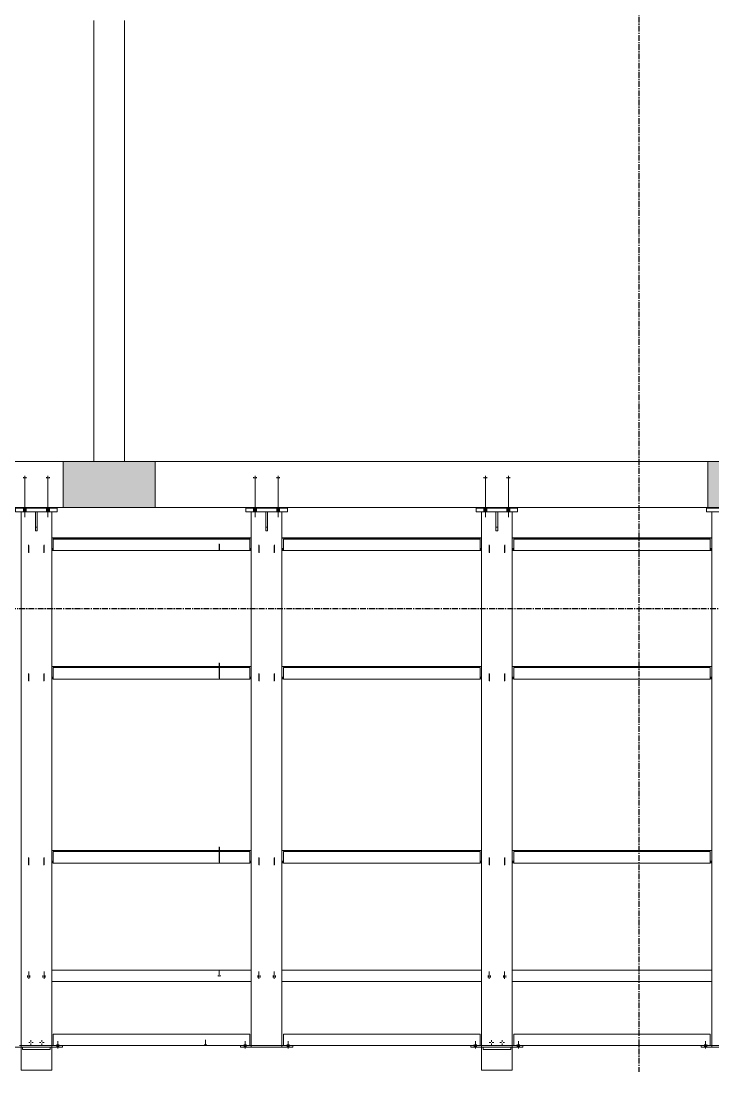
# Model space of a CAD drawing. Header units: millimetres. Extents: x -187664 to 435448, y -313239 to 299894.
# Drawn here: x 37940 to 42447, y -89020 to -82176 of the extents above; entities that cross this region are included whole.
import ezdxf

# ---------------------------------------------------------------- set-up
doc = ezdxf.new("R2010")
doc.units = ezdxf.units.MM
for name, pattern in [('CENTER', [2, 1.25, -0.25, 0.25, -0.25]), ('XKITLINE00', [0]), ('XKITLINE02', [4, 2, -2])]:
    doc.linetypes.add(name, pattern=pattern)
for name, color, linetype in [('000 - EXISTING_COLUMN_MAIN_COLOR_1', 7, 'Continuous'), ('000 - EXISTING_CONCRETE_MAIN_COLOR_1', 7, 'Continuous'), ('000 - EXISTING_STEEL-STRUCTURE_MAIN_COLOR_1', 7, 'Continuous'), ('000 - EXISTING_STEEL-STRUCTURE_MAIN_COLOR_251', 7, 'Continuous')]:
    doc.layers.add(name, color=color, linetype=linetype)
doc.layers.add('000 - EXISTING_STEEL-STRUCTURE_DEF_SUB', color=7, linetype='Continuous', plot=False)
doc.layers.add('Bolt', color=7, linetype='Continuous', lineweight=0)
doc.layers.add('Part', color=7, linetype='Continuous', lineweight=0)

# ---------------------------------------------------------------- blocks, each defined once
blk = doc.blocks.new('*A3535')
at = {"layer": 'Part'}
blk.add_hatch(color=7, dxfattribs=at).paths.add_polyline_path([(354.28, 137.384), (354.28, 139.784), (356.68, 139.784), (356.68, 137.384)], flags=17)
blk = doc.blocks.new('*A3636')
at = {"layer": 'Part'}
blk.add_hatch(color=7, dxfattribs=at).paths.add_polyline_path([(320.68, 137.384), (320.68, 139.784), (325.48, 139.784), (325.48, 137.384)], flags=17)
blk = doc.blocks.new('*A260257')
at = {"layer": '000 - EXISTING_CONCRETE_MAIN_COLOR_1', "color": 7, "linetype": 'XKITLINE00', "lineweight": 0}
for p, q in [((280.031981, 139.784021), (320.679981, 139.784021)), ((325.479981, 139.784021), (354.279981, 139.784021)), ((280.031981, 137.384021), (320.679981, 137.384021)), ((325.479981, 137.384021), (354.279981, 137.384021))]:
    blk.add_line(p, q, dxfattribs=at)
blk = doc.blocks.new('*A261258')
at = {"layer": '000 - EXISTING_STEEL-STRUCTURE_MAIN_COLOR_1', "color": 7, "linetype": 'XKITLINE00', "lineweight": 0}
for p, q in [((318.480005, 109.344), (318.480005, 137.151988)), ((320.080005, 109.344), (320.080005, 137.151988)), ((318.480005, 109.344), (320.080005, 109.344))]:
    blk.add_line(p, q, dxfattribs=at)
blk = doc.blocks.new('*A262259')
at = {"layer": '000 - EXISTING_STEEL-STRUCTURE_MAIN_COLOR_1', "color": 7, "linetype": 'XKITLINE00', "lineweight": 0}
for p, q in [((317.920005, 109.264), (317.920005, 109.344)), ((320.640005, 109.264), (317.920005, 109.264)), ((320.160005, 109.344), (318.400005, 109.344)), ((318.480005, 109.344), (318.480005, 109.264)), ((320.080005, 109.264), (320.080005, 109.344)), ((320.640005, 109.264), (320.640005, 109.344))]:
    blk.add_line(p, q, dxfattribs=at)
blk = doc.blocks.new('*A263260')
at = {"layer": '000 - EXISTING_COLUMN_MAIN_COLOR_1', "color": 7, "linetype": 'XKITLINE00', "lineweight": 0}
for p, q in [((318.480029, 108.064002), (318.480029, 109.264)), ((320.080029, 109.264), (320.080029, 108.064002)), ((320.080029, 108.064002), (318.480029, 108.064002))]:
    blk.add_line(p, q, dxfattribs=at)
blk = doc.blocks.new('*A265262')
at = {"layer": 'Part', "color": 7, "linetype": 'XKITLINE00', "lineweight": 0}
for p, q in [((318.199973, 137.151988), (318.199973, 137.351988)), ((318.199973, 137.351988), (320.359973, 137.351988)), ((318.199973, 137.151988), (320.359973, 137.151988)), ((320.359973, 137.151988), (320.359973, 137.351988))]:
    blk.add_line(p, q, dxfattribs=at)
blk = doc.blocks.new('*A845831')
at = {"layer": 'Part', "color": 7, "linetype": 'XKITLINE00', "lineweight": 0}
for p, q in [((354.279981, 139.784027), (356.679981, 139.784027)), ((354.279981, 137.384027), (354.279981, 139.784027)), ((356.679981, 139.784027), (356.679981, 137.384027)), ((356.679981, 137.384027), (354.279981, 137.384027))]:
    blk.add_line(p, q, dxfattribs=at)
blk = doc.blocks.new('*A846832')
at = {"layer": 'Part', "color": 7, "linetype": 'XKITLINE00', "lineweight": 0}
for p, q in [((320.679981, 139.784027), (325.479981, 139.784027)), ((320.679981, 137.384027), (320.679981, 139.784027)), ((325.479981, 139.784027), (325.479981, 137.384027)), ((325.479981, 137.384027), (320.679981, 137.384027))]:
    blk.add_line(p, q, dxfattribs=at)
blk = doc.blocks.new('*A850836')
at = {"layer": '000 - EXISTING_CONCRETE_MAIN_COLOR_1', "color": 7, "linetype": 'XKITLINE00', "lineweight": 0}
for p, q in [((322.279981, 139.784021), (322.279981, 162.744037)), ((323.879981, 139.784021), (323.879981, 162.744037))]:
    blk.add_line(p, q, dxfattribs=at)
blk = doc.blocks.new('*A851837')
at = {"layer": 'Part', "color": 7, "linetype": 'XKITLINE00', "lineweight": 0}
for p, q in [((319.232005, 136.171017), (319.232005, 137.151988)), ((319.328005, 137.151988), (319.328005, 136.171017)), ((319.232005, 136.351988), (319.328005, 136.351988)), ((319.328005, 136.171017), (319.232005, 136.171017))]:
    blk.add_line(p, q, dxfattribs=at)
blk = doc.blocks.new('*A852838')
at = {"layer": 'Part', "color": 7, "linetype": 'XKITLINE00', "lineweight": 0}
for p, q in [((343.232005, 136.171017), (343.232005, 137.151988)), ((343.328005, 137.151988), (343.328005, 136.171017)), ((343.232005, 136.351988), (343.328005, 136.351988)), ((343.328005, 136.171017), (343.232005, 136.171017))]:
    blk.add_line(p, q, dxfattribs=at)
blk = doc.blocks.new('*A853839')
at = {"layer": 'Part', "color": 7, "linetype": 'XKITLINE00', "lineweight": 0}
for p, q in [((330.199973, 137.151988), (330.199973, 137.351988)), ((330.199973, 137.351988), (332.359973, 137.351988)), ((330.199973, 137.151988), (332.359973, 137.151988)), ((332.359973, 137.151988), (332.359973, 137.351988))]:
    blk.add_line(p, q, dxfattribs=at)
blk = doc.blocks.new('*A854840')
at = {"layer": 'Part', "color": 7, "linetype": 'XKITLINE00', "lineweight": 0}
for p, q in [((331.232005, 136.171017), (331.232005, 137.151988)), ((331.328005, 137.151988), (331.328005, 136.171017)), ((331.232005, 136.351988), (331.328005, 136.351988)), ((331.328005, 136.171017), (331.232005, 136.171017))]:
    blk.add_line(p, q, dxfattribs=at)
blk = doc.blocks.new('*A855841')
at = {"layer": 'Part', "color": 7, "linetype": 'XKITLINE00', "lineweight": 0}
for p, q in [((342.199973, 137.151988), (342.199973, 137.351988)), ((342.199973, 137.351988), (344.359973, 137.351988)), ((342.199973, 137.151988), (344.359973, 137.151988)), ((344.359973, 137.151988), (344.359973, 137.351988))]:
    blk.add_line(p, q, dxfattribs=at)
blk = doc.blocks.new('*A857843')
at = {"layer": 'Part', "color": 7, "linetype": 'XKITLINE00', "lineweight": 0}
for p, q in [((354.199973, 137.151988), (354.199973, 137.351988)), ((354.199973, 137.351988), (356.359973, 137.351988)), ((354.199973, 137.151988), (356.359973, 137.151988)), ((356.359973, 137.151988), (356.359973, 137.351988))]:
    blk.add_line(p, q, dxfattribs=at)
blk = doc.blocks.new('*A875860')
at = {"layer": '000 - EXISTING_STEEL-STRUCTURE_MAIN_COLOR_251', "color": 7, "linetype": 'XKITLINE00', "lineweight": 0}
for p, q in [((320.160005, 109.944), (320.160005, 109.344)), ((320.160005, 109.944), (330.403045, 109.944)), ((330.403045, 109.944), (330.403045, 109.344)), ((320.160005, 109.344), (330.403045, 109.344))]:
    blk.add_line(p, q, dxfattribs=at)
blk = doc.blocks.new('*A876861')
at = {"layer": '000 - EXISTING_STEEL-STRUCTURE_MAIN_COLOR_251', "color": 7, "linetype": 'XKITLINE00', "lineweight": 0}
for p, q in [((332.080005, 113.28328), (342.480005, 113.28328)), ((332.080005, 112.68328), (342.480005, 112.68328))]:
    blk.add_line(p, q, dxfattribs=at)
blk = doc.blocks.new('*A877862')
at = {"layer": '000 - EXISTING_STEEL-STRUCTURE_MAIN_COLOR_251', "color": 7, "linetype": 'XKITLINE00', "lineweight": 0}
for p, q in [((332.160005, 109.944), (332.160005, 109.344)), ((332.160005, 109.944), (342.403045, 109.944)), ((342.403045, 109.944), (342.403045, 109.344)), ((332.160005, 109.344), (342.403045, 109.344))]:
    blk.add_line(p, q, dxfattribs=at)
blk = doc.blocks.new('*A878863')
at = {"layer": '000 - EXISTING_STEEL-STRUCTURE_MAIN_COLOR_251', "color": 7, "linetype": 'XKITLINE00', "lineweight": 0}
for p, q in [((344.080005, 113.28328), (354.480005, 113.28328)), ((344.080005, 112.68328), (354.480005, 112.68328))]:
    blk.add_line(p, q, dxfattribs=at)
blk = doc.blocks.new('*A879864')
at = {"layer": '000 - EXISTING_STEEL-STRUCTURE_MAIN_COLOR_251', "color": 7, "linetype": 'XKITLINE00', "lineweight": 0}
for p, q in [((344.160005, 109.944), (344.160005, 109.344)), ((344.160005, 109.944), (354.403045, 109.944)), ((354.403045, 109.944), (354.403045, 109.344)), ((344.160005, 109.344), (354.403045, 109.344))]:
    blk.add_line(p, q, dxfattribs=at)
blk = doc.blocks.new('*A884869')
at = {"layer": '000 - EXISTING_STEEL-STRUCTURE_MAIN_COLOR_251', "color": 7, "linetype": 'XKITLINE00', "lineweight": 0}
for p, q in [((320.080005, 135.794399), (330.480005, 135.794399)), ((320.080005, 135.790212), (330.480005, 135.790212)), ((320.080005, 135.242963), (320.160005, 135.242963)), ((330.400005, 135.735782), (320.160005, 135.735782)), ((320.160005, 135.735782), (320.160005, 135.731595)), ((320.160005, 135.731595), (330.400005, 135.731595)), ((320.160005, 135.731595), (320.160005, 135.132418)), ((330.400005, 135.731595), (330.400005, 135.735782)), ((330.400005, 135.132418), (330.400005, 135.731595)), ((330.400005, 135.242963), (330.480005, 135.242963)), ((320.080005, 135.194814), (320.160005, 135.194814)), ((320.080005, 135.142885), (320.160005, 135.142885)), ((320.160005, 135.132418), (330.400005, 135.132418)), ((330.400005, 135.194814), (330.480005, 135.194814)), ((330.400005, 135.142885), (330.480005, 135.142885))]:
    blk.add_line(p, q, dxfattribs=at)
blk = doc.blocks.new('*A885870')
at = {"layer": '000 - EXISTING_STEEL-STRUCTURE_MAIN_COLOR_251', "color": 7, "linetype": 'XKITLINE00', "lineweight": 0}
for p, q in [((332.080005, 135.794399), (342.480005, 135.794399)), ((332.080005, 135.790212), (342.480005, 135.790212)), ((332.080005, 135.242963), (332.160005, 135.242963)), ((342.400005, 135.735782), (332.160005, 135.735782)), ((332.160005, 135.735782), (332.160005, 135.731595)), ((332.160005, 135.731595), (342.400005, 135.731595)), ((332.160005, 135.731595), (332.160005, 135.132418)), ((342.400005, 135.731595), (342.400005, 135.735782)), ((342.400005, 135.132418), (342.400005, 135.731595)), ((342.400005, 135.242963), (342.480005, 135.242963)), ((332.080005, 135.194814), (332.160005, 135.194814)), ((332.080005, 135.142885), (332.160005, 135.142885)), ((332.160005, 135.132418), (342.400005, 135.132418)), ((342.400005, 135.194814), (342.480005, 135.194814)), ((342.400005, 135.142885), (342.480005, 135.142885))]:
    blk.add_line(p, q, dxfattribs=at)
blk = doc.blocks.new('*A886871')
at = {"layer": '000 - EXISTING_STEEL-STRUCTURE_MAIN_COLOR_251', "color": 7, "linetype": 'XKITLINE00', "lineweight": 0}
for p, q in [((344.080005, 135.794399), (354.480005, 135.794399)), ((344.080005, 135.790212), (354.480005, 135.790212)), ((344.080005, 135.242963), (344.160005, 135.242963)), ((354.400005, 135.735782), (344.160005, 135.735782)), ((344.160005, 135.735782), (344.160005, 135.731595)), ((344.160005, 135.731595), (354.400005, 135.731595)), ((344.160005, 135.731595), (344.160005, 135.132418)), ((354.400005, 135.731595), (354.400005, 135.735782)), ((354.400005, 135.132418), (354.400005, 135.731595)), ((354.400005, 135.242963), (354.480005, 135.242963)), ((344.080005, 135.194814), (344.160005, 135.194814)), ((344.080005, 135.142885), (344.160005, 135.142885)), ((344.160005, 135.132418), (354.400005, 135.132418)), ((354.400005, 135.194814), (354.480005, 135.194814)), ((354.400005, 135.142885), (354.480005, 135.142885))]:
    blk.add_line(p, q, dxfattribs=at)
blk = doc.blocks.new('*A891876')
at = {"layer": '000 - EXISTING_STEEL-STRUCTURE_MAIN_COLOR_1', "color": 7, "linetype": 'XKITLINE00', "lineweight": 0}
for p, q in [((330.480005, 109.344), (330.480005, 137.151988)), ((332.080005, 109.344), (332.080005, 137.151988)), ((330.480005, 109.344), (332.080005, 109.344))]:
    blk.add_line(p, q, dxfattribs=at)
blk = doc.blocks.new('*A892877')
at = {"layer": '000 - EXISTING_STEEL-STRUCTURE_MAIN_COLOR_1', "color": 7, "linetype": 'XKITLINE00', "lineweight": 0}
for p, q in [((342.480005, 109.344), (342.480005, 137.151988)), ((344.080005, 109.344), (344.080005, 137.151988)), ((342.480005, 109.344), (344.080005, 109.344))]:
    blk.add_line(p, q, dxfattribs=at)
blk = doc.blocks.new('*A893878')
at = {"layer": '000 - EXISTING_STEEL-STRUCTURE_MAIN_COLOR_1', "color": 7, "linetype": 'XKITLINE00', "lineweight": 0}
for p, q in [((329.920005, 109.264), (329.920005, 109.344)), ((332.640005, 109.264), (329.920005, 109.264)), ((332.160005, 109.344), (330.403045, 109.344)), ((330.480005, 109.344), (330.480005, 109.264)), ((332.080005, 109.264), (332.080005, 109.344)), ((332.640005, 109.264), (332.640005, 109.344))]:
    blk.add_line(p, q, dxfattribs=at)
blk = doc.blocks.new('*A894879')
at = {"layer": '000 - EXISTING_COLUMN_MAIN_COLOR_1', "color": 7, "linetype": 'XKITLINE00', "lineweight": 0}
for p, q in [((342.480029, 108.064002), (342.480029, 109.264)), ((344.080029, 109.264), (344.080029, 108.064002)), ((344.080029, 108.064002), (342.480029, 108.064002))]:
    blk.add_line(p, q, dxfattribs=at)
blk = doc.blocks.new('*A895880')
at = {"layer": '000 - EXISTING_STEEL-STRUCTURE_MAIN_COLOR_1', "color": 7, "linetype": 'XKITLINE00', "lineweight": 0}
for p, q in [((341.920005, 109.264), (341.920005, 109.344)), ((344.640005, 109.264), (341.920005, 109.264)), ((344.160005, 109.344), (342.403045, 109.344)), ((342.480005, 109.344), (342.480005, 109.264)), ((344.080005, 109.264), (344.080005, 109.344)), ((344.640005, 109.264), (344.640005, 109.344))]:
    blk.add_line(p, q, dxfattribs=at)
blk = doc.blocks.new('*A896881')
at = {"layer": '000 - EXISTING_STEEL-STRUCTURE_MAIN_COLOR_1', "color": 7, "linetype": 'XKITLINE00', "lineweight": 0}
for p, q in [((318.560005, 109.14398), (318.560005, 109.264)), ((318.560005, 109.14398), (320.000005, 109.143981)), ((320.000005, 109.143981), (320.000005, 109.264))]:
    blk.add_line(p, q, dxfattribs=at)
blk = doc.blocks.new('*A897882')
at = {"layer": '000 - EXISTING_STEEL-STRUCTURE_MAIN_COLOR_1', "color": 7, "linetype": 'XKITLINE00', "lineweight": 0}
for p, q in [((342.560005, 109.14398), (342.560005, 109.264)), ((342.560005, 109.14398), (344.000005, 109.143981)), ((344.000005, 109.143981), (344.000005, 109.264))]:
    blk.add_line(p, q, dxfattribs=at)
blk = doc.blocks.new('*A898883')
at = {"layer": '000 - EXISTING_STEEL-STRUCTURE_MAIN_COLOR_1', "color": 7, "linetype": 'XKITLINE00', "lineweight": 0}
for p, q in [((354.480005, 109.344), (354.480005, 137.151988)), ((356.080005, 109.344), (356.080005, 137.151988)), ((354.480005, 109.344), (356.080005, 109.344))]:
    blk.add_line(p, q, dxfattribs=at)
blk = doc.blocks.new('*A900885')
at = {"layer": '000 - EXISTING_STEEL-STRUCTURE_MAIN_COLOR_1', "color": 7, "linetype": 'XKITLINE00', "lineweight": 0}
for p, q in [((353.920005, 109.264), (353.920005, 109.344)), ((356.640005, 109.264), (353.920005, 109.264)), ((356.160005, 109.344), (354.403045, 109.344)), ((354.480005, 109.344), (354.480005, 109.264)), ((356.080005, 109.264), (356.080005, 109.344)), ((356.640005, 109.264), (356.640005, 109.344))]:
    blk.add_line(p, q, dxfattribs=at)
blk = doc.blocks.new('*A906891')
at = {"layer": 'Bolt'}
for points in [[(318.756, 138.952), (318.756, 138.904), (318.604, 138.904), (318.604, 138.952)], [(318.756, 138.952), (318.756, 138.904), (318.604, 138.904), (318.604, 138.952)], [(318.756, 138.952), (318.756, 138.904), (318.604, 138.904), (318.604, 138.952)], [(319.956, 138.952), (319.956, 138.904), (319.804, 138.904), (319.804, 138.952)], [(319.956, 138.952), (319.956, 138.904), (319.804, 138.904), (319.804, 138.952)], [(319.956, 138.952), (319.956, 138.904), (319.804, 138.904), (319.804, 138.952)], [(318.756, 137.352), (318.756, 137.152), (318.604, 137.152), (318.604, 137.352)], [(318.756, 137.352), (318.756, 137.152), (318.604, 137.152), (318.604, 137.352)], [(318.756, 137.352), (318.756, 137.152), (318.604, 137.152), (318.604, 137.352)], [(319.956, 137.352), (319.956, 137.152), (319.804, 137.152), (319.804, 137.352)], [(319.956, 137.352), (319.956, 137.152), (319.804, 137.152), (319.804, 137.352)], [(319.956, 137.352), (319.956, 137.152), (319.804, 137.152), (319.804, 137.352)]]:
    blk.add_hatch(color=7, dxfattribs=at).paths.add_polyline_path(points, flags=17)
at = {"layer": 'Bolt', "color": 7, "linetype": 'XKITLINE00', "lineweight": 0}
for p, q in [((318.604, 138.952), (318.604, 138.904)), ((318.604, 138.952), (318.604, 138.904)), ((318.604, 138.952), (318.604, 138.904)), ((318.68, 139.036), (318.68, 136.872)), ((318.68, 139.036), (318.68, 136.872)), ((318.68, 139.036), (318.68, 136.872)), ((318.756, 138.952), (318.756, 138.904)), ((318.756, 138.952), (318.756, 138.904)), ((318.756, 138.952), (318.756, 138.904)), ((319.804, 138.952), (319.804, 138.904)), ((319.804, 138.952), (319.804, 138.904)), ((319.804, 138.952), (319.804, 138.904)), ((319.88, 139.036), (319.88, 136.872)), ((319.88, 139.036), (319.88, 136.872)), ((319.88, 139.036), (319.88, 136.872)), ((319.956, 138.952), (319.956, 138.904)), ((319.956, 138.952), (319.956, 138.904)), ((319.956, 138.952), (319.956, 138.904)), ((318.604, 137.352), (318.604, 137.152)), ((318.604, 137.352), (318.604, 137.152)), ((318.604, 137.352), (318.604, 137.152)), ((318.756, 137.352), (318.756, 137.152)), ((318.756, 137.352), (318.756, 137.152)), ((318.756, 137.352), (318.756, 137.152)), ((319.804, 137.352), (319.804, 137.152)), ((319.804, 137.352), (319.804, 137.152)), ((319.804, 137.352), (319.804, 137.152)), ((319.956, 137.352), (319.956, 137.152)), ((319.956, 137.352), (319.956, 137.152)), ((319.956, 137.352), (319.956, 137.152))]:
    blk.add_line(p, q, dxfattribs=at)
blk = doc.blocks.new('*A907892')
at = {"layer": '000 - EXISTING_STEEL-STRUCTURE_DEF_SUB', "color": 7, "linetype": 'XKITLINE02', "lineweight": 0}
for p, q in [((319.671929, 135.022904), (319.671929, 135.405747)), ((319.688493, 135.04366), (319.688493, 135.426503))]:
    blk.add_line(p, q, dxfattribs=at)
blk = doc.blocks.new('*A908893')
at = {"layer": '000 - EXISTING_STEEL-STRUCTURE_DEF_SUB', "color": 7, "linetype": 'XKITLINE02', "lineweight": 0}
for p, q in [((318.871507, 135.04366), (318.871507, 135.426503)), ((318.888071, 135.022904), (318.888071, 135.405747))]:
    blk.add_line(p, q, dxfattribs=at)
blk = doc.blocks.new('*A909894')
at = {"layer": '000 - EXISTING_STEEL-STRUCTURE_DEF_SUB', "color": 7, "linetype": 'XKITLINE02', "lineweight": 0}
for p, q in [((330.871507, 135.04366), (330.871507, 135.426503)), ((330.888071, 135.022904), (330.888071, 135.405747))]:
    blk.add_line(p, q, dxfattribs=at)
blk = doc.blocks.new('*A910895')
at = {"layer": 'Bolt'}
for points in [[(330.756, 138.952), (330.756, 138.904), (330.604, 138.904), (330.604, 138.952)], [(330.756, 138.952), (330.756, 138.904), (330.604, 138.904), (330.604, 138.952)], [(330.756, 138.952), (330.756, 138.904), (330.604, 138.904), (330.604, 138.952)], [(331.956, 138.952), (331.956, 138.904), (331.804, 138.904), (331.804, 138.952)], [(331.956, 138.952), (331.956, 138.904), (331.804, 138.904), (331.804, 138.952)], [(331.956, 138.952), (331.956, 138.904), (331.804, 138.904), (331.804, 138.952)], [(330.756, 137.352), (330.756, 137.152), (330.604, 137.152), (330.604, 137.352)], [(330.756, 137.352), (330.756, 137.152), (330.604, 137.152), (330.604, 137.352)], [(330.756, 137.352), (330.756, 137.152), (330.604, 137.152), (330.604, 137.352)], [(331.956, 137.352), (331.956, 137.152), (331.804, 137.152), (331.804, 137.352)], [(331.956, 137.352), (331.956, 137.152), (331.804, 137.152), (331.804, 137.352)], [(331.956, 137.352), (331.956, 137.152), (331.804, 137.152), (331.804, 137.352)]]:
    blk.add_hatch(color=7, dxfattribs=at).paths.add_polyline_path(points, flags=17)
at = {"layer": 'Bolt', "color": 7, "linetype": 'XKITLINE00', "lineweight": 0}
for p, q in [((330.604, 138.952), (330.604, 138.904)), ((330.604, 138.952), (330.604, 138.904)), ((330.604, 138.952), (330.604, 138.904)), ((330.68, 139.036), (330.68, 136.872)), ((330.68, 139.036), (330.68, 136.872)), ((330.68, 139.036), (330.68, 136.872)), ((330.756, 138.952), (330.756, 138.904)), ((330.756, 138.952), (330.756, 138.904)), ((330.756, 138.952), (330.756, 138.904)), ((331.804, 138.952), (331.804, 138.904)), ((331.804, 138.952), (331.804, 138.904)), ((331.804, 138.952), (331.804, 138.904)), ((331.88, 139.036), (331.88, 136.872)), ((331.88, 139.036), (331.88, 136.872)), ((331.88, 139.036), (331.88, 136.872)), ((331.956, 138.952), (331.956, 138.904)), ((331.956, 138.952), (331.956, 138.904)), ((331.956, 138.952), (331.956, 138.904)), ((330.604, 137.352), (330.604, 137.152)), ((330.604, 137.352), (330.604, 137.152)), ((330.604, 137.352), (330.604, 137.152)), ((330.756, 137.352), (330.756, 137.152)), ((330.756, 137.352), (330.756, 137.152)), ((330.756, 137.352), (330.756, 137.152)), ((331.804, 137.352), (331.804, 137.152)), ((331.804, 137.352), (331.804, 137.152)), ((331.804, 137.352), (331.804, 137.152)), ((331.956, 137.352), (331.956, 137.152)), ((331.956, 137.352), (331.956, 137.152)), ((331.956, 137.352), (331.956, 137.152))]:
    blk.add_line(p, q, dxfattribs=at)
blk = doc.blocks.new('*A911896')
at = {"layer": '000 - EXISTING_STEEL-STRUCTURE_DEF_SUB', "color": 7, "linetype": 'XKITLINE02', "lineweight": 0}
for p, q in [((331.671929, 135.022904), (331.671929, 135.405747)), ((331.688493, 135.04366), (331.688493, 135.426503))]:
    blk.add_line(p, q, dxfattribs=at)
blk = doc.blocks.new('*A912897')
at = {"layer": '000 - EXISTING_STEEL-STRUCTURE_DEF_SUB', "color": 7, "linetype": 'XKITLINE00', "lineweight": 0}
for p, q in [((328.799507, 135.168847), (328.799507, 135.488415)), ((328.816071, 135.148091), (328.816071, 135.467659))]:
    blk.add_line(p, q, dxfattribs=at)
blk = doc.blocks.new('*A913898')
at = {"layer": '000 - EXISTING_STEEL-STRUCTURE_DEF_SUB', "color": 7, "linetype": 'XKITLINE02', "lineweight": 0}
for p, q in [((343.671929, 135.022904), (343.671929, 135.405747)), ((343.688493, 135.04366), (343.688493, 135.426503))]:
    blk.add_line(p, q, dxfattribs=at)
blk = doc.blocks.new('*A914899')
at = {"layer": 'Bolt'}
for points in [[(342.756, 138.952), (342.756, 138.904), (342.604, 138.904), (342.604, 138.952)], [(342.756, 138.952), (342.756, 138.904), (342.604, 138.904), (342.604, 138.952)], [(342.756, 138.952), (342.756, 138.904), (342.604, 138.904), (342.604, 138.952)], [(343.956, 138.952), (343.956, 138.904), (343.804, 138.904), (343.804, 138.952)], [(343.956, 138.952), (343.956, 138.904), (343.804, 138.904), (343.804, 138.952)], [(343.956, 138.952), (343.956, 138.904), (343.804, 138.904), (343.804, 138.952)], [(342.756, 137.352), (342.756, 137.152), (342.604, 137.152), (342.604, 137.352)], [(342.756, 137.352), (342.756, 137.152), (342.604, 137.152), (342.604, 137.352)], [(342.756, 137.352), (342.756, 137.152), (342.604, 137.152), (342.604, 137.352)], [(343.956, 137.352), (343.956, 137.152), (343.804, 137.152), (343.804, 137.352)], [(343.956, 137.352), (343.956, 137.152), (343.804, 137.152), (343.804, 137.352)], [(343.956, 137.352), (343.956, 137.152), (343.804, 137.152), (343.804, 137.352)]]:
    blk.add_hatch(color=7, dxfattribs=at).paths.add_polyline_path(points, flags=17)
at = {"layer": 'Bolt', "color": 7, "linetype": 'XKITLINE00', "lineweight": 0}
for p, q in [((342.604, 138.952), (342.604, 138.904)), ((342.604, 138.952), (342.604, 138.904)), ((342.604, 138.952), (342.604, 138.904)), ((342.68, 139.036), (342.68, 136.872)), ((342.68, 139.036), (342.68, 136.872)), ((342.68, 139.036), (342.68, 136.872)), ((342.756, 138.952), (342.756, 138.904)), ((342.756, 138.952), (342.756, 138.904)), ((342.756, 138.952), (342.756, 138.904)), ((343.804, 138.952), (343.804, 138.904)), ((343.804, 138.952), (343.804, 138.904)), ((343.804, 138.952), (343.804, 138.904)), ((343.88, 139.036), (343.88, 136.872)), ((343.88, 139.036), (343.88, 136.872)), ((343.88, 139.036), (343.88, 136.872)), ((343.956, 138.952), (343.956, 138.904)), ((343.956, 138.952), (343.956, 138.904)), ((343.956, 138.952), (343.956, 138.904)), ((342.604, 137.352), (342.604, 137.152)), ((342.604, 137.352), (342.604, 137.152)), ((342.604, 137.352), (342.604, 137.152)), ((342.756, 137.352), (342.756, 137.152)), ((342.756, 137.352), (342.756, 137.152)), ((342.756, 137.352), (342.756, 137.152)), ((343.804, 137.352), (343.804, 137.152)), ((343.804, 137.352), (343.804, 137.152)), ((343.804, 137.352), (343.804, 137.152)), ((343.956, 137.352), (343.956, 137.152)), ((343.956, 137.352), (343.956, 137.152)), ((343.956, 137.352), (343.956, 137.152))]:
    blk.add_line(p, q, dxfattribs=at)
blk = doc.blocks.new('*A915900')
at = {"layer": '000 - EXISTING_STEEL-STRUCTURE_DEF_SUB', "color": 7, "linetype": 'XKITLINE02', "lineweight": 0}
for p, q in [((342.871507, 135.04366), (342.871507, 135.426503)), ((342.888071, 135.022904), (342.888071, 135.405747))]:
    blk.add_line(p, q, dxfattribs=at)
blk = doc.blocks.new('*A923908')
at = {"layer": '000 - EXISTING_STEEL-STRUCTURE_MAIN_COLOR_251', "color": 7, "linetype": 'XKITLINE00', "lineweight": 0}
for p, q in [((320.080005, 119.512941), (330.480005, 119.512941)), ((320.080005, 119.508754), (330.480005, 119.508754)), ((330.400005, 119.454324), (320.160005, 119.454324)), ((320.160005, 119.454324), (320.160005, 119.450138)), ((320.160005, 119.450138), (330.400005, 119.450138)), ((320.160005, 119.450138), (320.160005, 118.85096)), ((330.400005, 119.450138), (330.400005, 119.454324)), ((330.400005, 118.85096), (330.400005, 119.450138)), ((320.080005, 118.961505), (320.160005, 118.961505)), ((320.080005, 118.913356), (320.160005, 118.913356)), ((320.080005, 118.861427), (320.160005, 118.861427)), ((320.160005, 118.85096), (330.400005, 118.85096)), ((330.400005, 118.961505), (330.480005, 118.961505)), ((330.400005, 118.913356), (330.480005, 118.913356)), ((330.400005, 118.861427), (330.480005, 118.861427))]:
    blk.add_line(p, q, dxfattribs=at)
blk = doc.blocks.new('*A924909')
at = {"layer": '000 - EXISTING_STEEL-STRUCTURE_MAIN_COLOR_251', "color": 7, "linetype": 'XKITLINE00', "lineweight": 0}
for p, q in [((332.080005, 119.512941), (342.480005, 119.512941)), ((332.080005, 119.508754), (342.480005, 119.508754)), ((342.400005, 119.454324), (332.160005, 119.454324)), ((332.160005, 119.454324), (332.160005, 119.450138)), ((332.160005, 119.450138), (342.400005, 119.450138)), ((332.160005, 119.450138), (332.160005, 118.85096)), ((342.400005, 119.450138), (342.400005, 119.454324)), ((342.400005, 118.85096), (342.400005, 119.450138)), ((332.080005, 118.961505), (332.160005, 118.961505)), ((332.080005, 118.913356), (332.160005, 118.913356)), ((332.080005, 118.861427), (332.160005, 118.861427)), ((332.160005, 118.85096), (342.400005, 118.85096)), ((342.400005, 118.961505), (342.480005, 118.961505)), ((342.400005, 118.913356), (342.480005, 118.913356)), ((342.400005, 118.861427), (342.480005, 118.861427))]:
    blk.add_line(p, q, dxfattribs=at)
blk = doc.blocks.new('*A925910')
at = {"layer": '000 - EXISTING_STEEL-STRUCTURE_MAIN_COLOR_251', "color": 7, "linetype": 'XKITLINE00', "lineweight": 0}
for p, q in [((344.080005, 119.512941), (354.480005, 119.512941)), ((344.080005, 119.508754), (354.480005, 119.508754)), ((354.400005, 119.454324), (344.160005, 119.454324)), ((344.160005, 119.454324), (344.160005, 119.450138)), ((344.160005, 119.450138), (354.400005, 119.450138)), ((344.160005, 119.450138), (344.160005, 118.85096)), ((354.400005, 119.450138), (354.400005, 119.454324)), ((354.400005, 118.85096), (354.400005, 119.450138)), ((344.080005, 118.961505), (344.160005, 118.961505)), ((344.080005, 118.913356), (344.160005, 118.913356)), ((344.080005, 118.861427), (344.160005, 118.861427)), ((344.160005, 118.85096), (354.400005, 118.85096)), ((354.400005, 118.961505), (354.480005, 118.961505)), ((354.400005, 118.913356), (354.480005, 118.913356)), ((354.400005, 118.861427), (354.480005, 118.861427))]:
    blk.add_line(p, q, dxfattribs=at)
blk = doc.blocks.new('*A928913')
at = {"layer": '000 - EXISTING_STEEL-STRUCTURE_MAIN_COLOR_251', "color": 7, "linetype": 'XKITLINE00', "lineweight": 0}
for p, q in [((320.080005, 129.099784), (330.480005, 129.099784)), ((320.080005, 129.095597), (330.480005, 129.095597)), ((330.400005, 129.041168), (320.160005, 129.041168)), ((320.160005, 129.041168), (320.160005, 129.036981)), ((320.160005, 129.036981), (330.400005, 129.036981)), ((320.160005, 129.036981), (320.160005, 128.437803)), ((330.400005, 129.036981), (330.400005, 129.041168)), ((330.400005, 128.437803), (330.400005, 129.036981)), ((320.080005, 128.548348), (320.160005, 128.548348)), ((320.080005, 128.500199), (320.160005, 128.500199)), ((320.080005, 128.448271), (320.160005, 128.448271)), ((320.160005, 128.437803), (330.400005, 128.437803)), ((330.400005, 128.548348), (330.480005, 128.548348)), ((330.400005, 128.500199), (330.480005, 128.500199)), ((330.400005, 128.448271), (330.480005, 128.448271))]:
    blk.add_line(p, q, dxfattribs=at)
blk = doc.blocks.new('*A929914')
at = {"layer": '000 - EXISTING_STEEL-STRUCTURE_MAIN_COLOR_251', "color": 7, "linetype": 'XKITLINE00', "lineweight": 0}
for p, q in [((332.080005, 129.099784), (342.480005, 129.099784)), ((332.080005, 129.095597), (342.480005, 129.095597)), ((342.400005, 129.041168), (332.160005, 129.041168)), ((332.160005, 129.041168), (332.160005, 129.036981)), ((332.160005, 129.036981), (342.400005, 129.036981)), ((332.160005, 129.036981), (332.160005, 128.437803)), ((342.400005, 129.036981), (342.400005, 129.041168)), ((342.400005, 128.437803), (342.400005, 129.036981)), ((332.080005, 128.548348), (332.160005, 128.548348)), ((332.080005, 128.500199), (332.160005, 128.500199)), ((332.080005, 128.448271), (332.160005, 128.448271)), ((332.160005, 128.437803), (342.400005, 128.437803)), ((342.400005, 128.548348), (342.480005, 128.548348)), ((342.400005, 128.500199), (342.480005, 128.500199)), ((342.400005, 128.448271), (342.480005, 128.448271))]:
    blk.add_line(p, q, dxfattribs=at)
blk = doc.blocks.new('*A930915')
at = {"layer": '000 - EXISTING_STEEL-STRUCTURE_MAIN_COLOR_251', "color": 7, "linetype": 'XKITLINE00', "lineweight": 0}
for p, q in [((344.080005, 129.099784), (354.480005, 129.099784)), ((344.080005, 129.095597), (354.480005, 129.095597)), ((354.400005, 129.041168), (344.160005, 129.041168)), ((344.160005, 129.041168), (344.160005, 129.036981)), ((344.160005, 129.036981), (354.400005, 129.036981)), ((344.160005, 129.036981), (344.160005, 128.437803)), ((354.400005, 129.036981), (354.400005, 129.041168)), ((354.400005, 128.437803), (354.400005, 129.036981)), ((344.080005, 128.548348), (344.160005, 128.548348)), ((344.080005, 128.500199), (344.160005, 128.500199)), ((344.080005, 128.448271), (344.160005, 128.448271)), ((344.160005, 128.437803), (354.400005, 128.437803)), ((354.400005, 128.548348), (354.480005, 128.548348)), ((354.400005, 128.500199), (354.480005, 128.500199)), ((354.400005, 128.448271), (354.480005, 128.448271))]:
    blk.add_line(p, q, dxfattribs=at)
blk = doc.blocks.new('*A933918')
at = {"layer": '000 - EXISTING_STEEL-STRUCTURE_MAIN_COLOR_251', "color": 7, "linetype": 'XKITLINE00', "lineweight": 0}
for p, q in [((320.080005, 113.28328), (330.480005, 113.28328)), ((320.080005, 112.68328), (330.480005, 112.68328))]:
    blk.add_line(p, q, dxfattribs=at)
blk = doc.blocks.new('*A934919')
at = {"layer": '000 - EXISTING_STEEL-STRUCTURE_DEF_SUB', "color": 7, "linetype": 'XKITLINE00', "lineweight": 0}
for p, q in [((328.799507, 118.897456), (328.799507, 119.696376)), ((328.816071, 118.8767), (328.816071, 119.67562))]:
    blk.add_line(p, q, dxfattribs=at)
blk = doc.blocks.new('*A936921')
at = {"layer": '000 - EXISTING_STEEL-STRUCTURE_DEF_SUB'}
for points in [[(354.216, 109.396), (354.216, 109.344), (354.104, 109.344), (354.104, 109.396)], [(354.216, 109.396), (354.216, 109.344), (354.104, 109.344), (354.104, 109.396)], [(354.216, 109.344), (354.216, 109.264), (354.104, 109.264), (354.104, 109.344)], [(354.216, 109.344), (354.216, 109.264), (354.104, 109.264), (354.104, 109.344)]]:
    blk.add_hatch(color=7, dxfattribs=at).paths.add_polyline_path(points, flags=17)
at = {"layer": '000 - EXISTING_STEEL-STRUCTURE_DEF_SUB', "color": 7, "linetype": 'XKITLINE00', "lineweight": 0}
for p, q in [((354.16, 109.201), (354.16, 109.584)), ((354.16, 109.201), (354.16, 109.584)), ((354.104, 109.344), (354.104, 109.396)), ((354.104, 109.344), (354.104, 109.396)), ((354.104, 109.264), (354.104, 109.344)), ((354.104, 109.264), (354.104, 109.344)), ((354.216, 109.344), (354.216, 109.396)), ((354.216, 109.344), (354.216, 109.396)), ((354.216, 109.264), (354.216, 109.344)), ((354.216, 109.264), (354.216, 109.344))]:
    blk.add_line(p, q, dxfattribs=at)
blk = doc.blocks.new('*A939924')
at = {"layer": '000 - EXISTING_STEEL-STRUCTURE_DEF_SUB'}
for points in [[(344.344, 109.344), (344.344, 109.396), (344.456, 109.396), (344.456, 109.344)], [(344.344, 109.344), (344.344, 109.396), (344.456, 109.396), (344.456, 109.344)], [(344.344, 109.264), (344.344, 109.344), (344.456, 109.344), (344.456, 109.264)], [(344.344, 109.264), (344.344, 109.344), (344.456, 109.344), (344.456, 109.264)]]:
    blk.add_hatch(color=7, dxfattribs=at).paths.add_polyline_path(points, flags=17)
at = {"layer": '000 - EXISTING_STEEL-STRUCTURE_DEF_SUB', "color": 7, "linetype": 'XKITLINE00', "lineweight": 0}
for p, q in [((344.4, 109.201), (344.4, 109.584)), ((344.4, 109.201), (344.4, 109.584)), ((344.344, 109.344), (344.344, 109.396)), ((344.344, 109.344), (344.344, 109.396)), ((344.344, 109.264), (344.344, 109.344)), ((344.344, 109.264), (344.344, 109.344)), ((344.456, 109.344), (344.456, 109.396)), ((344.456, 109.344), (344.456, 109.396)), ((344.456, 109.264), (344.456, 109.344)), ((344.456, 109.264), (344.456, 109.344))]:
    blk.add_line(p, q, dxfattribs=at)
blk = doc.blocks.new('*A947932')
at = {"layer": '000 - EXISTING_STEEL-STRUCTURE_DEF_SUB', "color": 7, "linetype": 'XKITLINE02', "lineweight": 0}
for p, q in [((318.871507, 118.762202), (318.871507, 119.145045)), ((318.888071, 118.741446), (318.888071, 119.124289))]:
    blk.add_line(p, q, dxfattribs=at)
blk = doc.blocks.new('*A948933')
at = {"layer": '000 - EXISTING_STEEL-STRUCTURE_DEF_SUB', "color": 7, "linetype": 'XKITLINE02', "lineweight": 0}
for p, q in [((319.671929, 118.741446), (319.671929, 119.124289)), ((319.688493, 118.762202), (319.688493, 119.145045))]:
    blk.add_line(p, q, dxfattribs=at)
blk = doc.blocks.new('*A949934')
at = {"layer": '000 - EXISTING_STEEL-STRUCTURE_DEF_SUB', "color": 7, "linetype": 'XKITLINE02', "lineweight": 0}
for p, q in [((330.871507, 118.762202), (330.871507, 119.145045)), ((330.888071, 118.741446), (330.888071, 119.124289))]:
    blk.add_line(p, q, dxfattribs=at)
blk = doc.blocks.new('*A950935')
at = {"layer": '000 - EXISTING_STEEL-STRUCTURE_DEF_SUB', "color": 7, "linetype": 'XKITLINE02', "lineweight": 0}
for p, q in [((331.671929, 118.741446), (331.671929, 119.124289)), ((331.688493, 118.762202), (331.688493, 119.145045))]:
    blk.add_line(p, q, dxfattribs=at)
blk = doc.blocks.new('*A951936')
at = {"layer": '000 - EXISTING_STEEL-STRUCTURE_DEF_SUB', "color": 7, "linetype": 'XKITLINE02', "lineweight": 0}
for p, q in [((342.871507, 118.762202), (342.871507, 119.145045)), ((342.888071, 118.741446), (342.888071, 119.124289))]:
    blk.add_line(p, q, dxfattribs=at)
blk = doc.blocks.new('*A952937')
at = {"layer": '000 - EXISTING_STEEL-STRUCTURE_DEF_SUB', "color": 7, "linetype": 'XKITLINE02', "lineweight": 0}
for p, q in [((343.671929, 118.741446), (343.671929, 119.124289)), ((343.688493, 118.762202), (343.688493, 119.145045))]:
    blk.add_line(p, q, dxfattribs=at)
blk = doc.blocks.new('*A955940')
at = {"layer": '000 - EXISTING_STEEL-STRUCTURE_DEF_SUB'}
for points in [[(320.344, 109.344), (320.344, 109.396), (320.456, 109.396), (320.456, 109.344)], [(320.344, 109.344), (320.344, 109.396), (320.456, 109.396), (320.456, 109.344)], [(320.344, 109.264), (320.344, 109.344), (320.456, 109.344), (320.456, 109.264)], [(320.344, 109.264), (320.344, 109.344), (320.456, 109.344), (320.456, 109.264)]]:
    blk.add_hatch(color=7, dxfattribs=at).paths.add_polyline_path(points, flags=17)
at = {"layer": '000 - EXISTING_STEEL-STRUCTURE_DEF_SUB', "color": 7, "linetype": 'XKITLINE00', "lineweight": 0}
for p, q in [((320.4, 109.201), (320.4, 109.584)), ((320.4, 109.201), (320.4, 109.584)), ((320.344, 109.344), (320.344, 109.396)), ((320.344, 109.344), (320.344, 109.396)), ((320.344, 109.264), (320.344, 109.344)), ((320.344, 109.264), (320.344, 109.344)), ((320.456, 109.344), (320.456, 109.396)), ((320.456, 109.344), (320.456, 109.396)), ((320.456, 109.264), (320.456, 109.344)), ((320.456, 109.264), (320.456, 109.344))]:
    blk.add_line(p, q, dxfattribs=at)
blk = doc.blocks.new('*A956941')
at = {"layer": '000 - EXISTING_STEEL-STRUCTURE_DEF_SUB'}
blk.add_hatch(color=7, dxfattribs=at).paths.add_polyline_path([(328.147, 109.396), (328.147, 109.344), (328.035, 109.344), (328.035, 109.396)], flags=17)
blk.add_hatch(color=7, dxfattribs=at).paths.add_polyline_path([(328.147, 109.396), (328.147, 109.344), (328.035, 109.344), (328.035, 109.396)], flags=17)
at = {"layer": '000 - EXISTING_STEEL-STRUCTURE_DEF_SUB', "color": 7, "linetype": 'XKITLINE00', "lineweight": 0}
for p, q in [((328.091, 109.33), (328.091, 109.65)), ((328.091, 109.33), (328.091, 109.65)), ((328.035, 109.344), (328.035, 109.396)), ((328.035, 109.344), (328.035, 109.396)), ((328.147, 109.344), (328.147, 109.396)), ((328.147, 109.344), (328.147, 109.396))]:
    blk.add_line(p, q, dxfattribs=at)
blk = doc.blocks.new('*A957942')
at = {"layer": '000 - EXISTING_STEEL-STRUCTURE_DEF_SUB', "color": 7, "linetype": 'XKITLINE02', "lineweight": 0}
for p, q in [((318.819995, 112.96328), (318.819995, 113.00328)), ((318.819995, 112.96328), (318.819995, 113.00328)), ((318.819995, 112.89128), (318.819995, 112.96328)), ((318.819995, 112.89128), (318.819995, 112.96328)), ((318.879995, 112.82792), (318.879995, 113.21128)), ((318.879995, 112.82792), (318.879995, 113.21128)), ((318.939995, 112.96328), (318.939995, 113.00328)), ((318.939995, 112.96328), (318.939995, 113.00328)), ((318.939995, 112.89128), (318.939995, 112.96328)), ((318.939995, 112.89128), (318.939995, 112.96328))]:
    blk.add_line(p, q, dxfattribs=at)
blk = doc.blocks.new('*A958943')
at = {"layer": '000 - EXISTING_STEEL-STRUCTURE_DEF_SUB', "color": 7, "linetype": 'XKITLINE02', "lineweight": 0}
for p, q in [((319.620005, 112.96328), (319.620005, 113.00328)), ((319.620005, 112.96328), (319.620005, 113.00328)), ((319.620005, 112.89128), (319.620005, 112.96328)), ((319.620005, 112.89128), (319.620005, 112.96328)), ((319.680005, 112.82792), (319.680005, 113.21128)), ((319.680005, 112.82792), (319.680005, 113.21128)), ((319.740005, 112.96328), (319.740005, 113.00328)), ((319.740005, 112.96328), (319.740005, 113.00328)), ((319.740005, 112.89128), (319.740005, 112.96328)), ((319.740005, 112.89128), (319.740005, 112.96328))]:
    blk.add_line(p, q, dxfattribs=at)
blk = doc.blocks.new('*A959944')
at = {"layer": '000 - EXISTING_STEEL-STRUCTURE_DEF_SUB', "color": 7, "linetype": 'XKITLINE00', "lineweight": 0}
for p, q in [((319.000005, 109.62398), (319.000005, 109.54406)), ((319.560005, 109.62398), (319.560005, 109.54406)), ((318.880005, 109.50398), (318.959925, 109.50398)), ((319.000005, 109.38398), (319.000005, 109.4639)), ((319.120005, 109.50398), (319.040085, 109.50398)), ((319.440005, 109.50398), (319.519925, 109.50398)), ((319.560005, 109.38398), (319.560005, 109.4639)), ((319.680005, 109.50398), (319.600085, 109.50398))]:
    blk.add_line(p, q, dxfattribs=at)
blk = doc.blocks.new('*A960945')
at = {"layer": '000 - EXISTING_STEEL-STRUCTURE_DEF_SUB', "color": 7, "linetype": 'XKITLINE02', "lineweight": 0}
for p, q in [((331.620005, 112.96328), (331.620005, 113.00328)), ((331.620005, 112.96328), (331.620005, 113.00328)), ((331.620005, 112.89128), (331.620005, 112.96328)), ((331.620005, 112.89128), (331.620005, 112.96328)), ((331.680005, 112.82792), (331.680005, 113.21128)), ((331.680005, 112.82792), (331.680005, 113.21128)), ((331.740005, 112.96328), (331.740005, 113.00328)), ((331.740005, 112.96328), (331.740005, 113.00328)), ((331.740005, 112.89128), (331.740005, 112.96328)), ((331.740005, 112.89128), (331.740005, 112.96328))]:
    blk.add_line(p, q, dxfattribs=at)
blk = doc.blocks.new('*A961946')
at = {"layer": '000 - EXISTING_STEEL-STRUCTURE_DEF_SUB'}
for points in [[(332.344, 109.344), (332.344, 109.396), (332.456, 109.396), (332.456, 109.344)], [(332.344, 109.344), (332.344, 109.396), (332.456, 109.396), (332.456, 109.344)], [(332.344, 109.264), (332.344, 109.344), (332.456, 109.344), (332.456, 109.264)], [(332.344, 109.264), (332.344, 109.344), (332.456, 109.344), (332.456, 109.264)]]:
    blk.add_hatch(color=7, dxfattribs=at).paths.add_polyline_path(points, flags=17)
at = {"layer": '000 - EXISTING_STEEL-STRUCTURE_DEF_SUB', "color": 7, "linetype": 'XKITLINE00', "lineweight": 0}
for p, q in [((332.4, 109.201), (332.4, 109.584)), ((332.4, 109.201), (332.4, 109.584)), ((332.344, 109.344), (332.344, 109.396)), ((332.344, 109.344), (332.344, 109.396)), ((332.344, 109.264), (332.344, 109.344)), ((332.344, 109.264), (332.344, 109.344)), ((332.456, 109.344), (332.456, 109.396)), ((332.456, 109.344), (332.456, 109.396)), ((332.456, 109.264), (332.456, 109.344)), ((332.456, 109.264), (332.456, 109.344))]:
    blk.add_line(p, q, dxfattribs=at)
blk = doc.blocks.new('*A962947')
at = {"layer": '000 - EXISTING_STEEL-STRUCTURE_DEF_SUB', "color": 7, "linetype": 'XKITLINE02', "lineweight": 0}
for p, q in [((328.747995, 112.96328), (328.747995, 113.00328)), ((328.747995, 112.96328), (328.747995, 113.00328)), ((328.807995, 112.94728), (328.807995, 113.26728)), ((328.807995, 112.94728), (328.807995, 113.26728)), ((328.867995, 112.96328), (328.867995, 113.00328)), ((328.867995, 112.96328), (328.867995, 113.00328))]:
    blk.add_line(p, q, dxfattribs=at)
blk = doc.blocks.new('*A963948')
at = {"layer": '000 - EXISTING_STEEL-STRUCTURE_DEF_SUB'}
for points in [[(330.216, 109.396), (330.216, 109.344), (330.104, 109.344), (330.104, 109.396)], [(330.216, 109.396), (330.216, 109.344), (330.104, 109.344), (330.104, 109.396)], [(330.216, 109.344), (330.216, 109.264), (330.104, 109.264), (330.104, 109.344)], [(330.216, 109.344), (330.216, 109.264), (330.104, 109.264), (330.104, 109.344)]]:
    blk.add_hatch(color=7, dxfattribs=at).paths.add_polyline_path(points, flags=17)
at = {"layer": '000 - EXISTING_STEEL-STRUCTURE_DEF_SUB', "color": 7, "linetype": 'XKITLINE00', "lineweight": 0}
for p, q in [((330.16, 109.201), (330.16, 109.584)), ((330.16, 109.201), (330.16, 109.584)), ((330.104, 109.344), (330.104, 109.396)), ((330.104, 109.344), (330.104, 109.396)), ((330.104, 109.264), (330.104, 109.344)), ((330.104, 109.264), (330.104, 109.344)), ((330.216, 109.344), (330.216, 109.396)), ((330.216, 109.344), (330.216, 109.396)), ((330.216, 109.264), (330.216, 109.344)), ((330.216, 109.264), (330.216, 109.344))]:
    blk.add_line(p, q, dxfattribs=at)
blk = doc.blocks.new('*A964949')
at = {"layer": '000 - EXISTING_STEEL-STRUCTURE_DEF_SUB', "color": 7, "linetype": 'XKITLINE02', "lineweight": 0}
for p, q in [((330.819995, 112.96328), (330.819995, 113.00328)), ((330.819995, 112.96328), (330.819995, 113.00328)), ((330.819995, 112.89128), (330.819995, 112.96328)), ((330.819995, 112.89128), (330.819995, 112.96328)), ((330.879995, 112.82792), (330.879995, 113.21128)), ((330.879995, 112.82792), (330.879995, 113.21128)), ((330.939995, 112.96328), (330.939995, 113.00328)), ((330.939995, 112.96328), (330.939995, 113.00328)), ((330.939995, 112.89128), (330.939995, 112.96328)), ((330.939995, 112.89128), (330.939995, 112.96328))]:
    blk.add_line(p, q, dxfattribs=at)
blk = doc.blocks.new('*A965950')
at = {"layer": '000 - EXISTING_STEEL-STRUCTURE_DEF_SUB', "color": 7, "linetype": 'XKITLINE02', "lineweight": 0}
for p, q in [((343.620005, 112.96328), (343.620005, 113.00328)), ((343.620005, 112.96328), (343.620005, 113.00328)), ((343.620005, 112.89128), (343.620005, 112.96328)), ((343.620005, 112.89128), (343.620005, 112.96328)), ((343.680005, 112.82792), (343.680005, 113.21128)), ((343.680005, 112.82792), (343.680005, 113.21128)), ((343.740005, 112.96328), (343.740005, 113.00328)), ((343.740005, 112.96328), (343.740005, 113.00328)), ((343.740005, 112.89128), (343.740005, 112.96328)), ((343.740005, 112.89128), (343.740005, 112.96328))]:
    blk.add_line(p, q, dxfattribs=at)
blk = doc.blocks.new('*A966951')
at = {"layer": '000 - EXISTING_STEEL-STRUCTURE_DEF_SUB'}
for points in [[(342.216, 109.396), (342.216, 109.344), (342.104, 109.344), (342.104, 109.396)], [(342.216, 109.396), (342.216, 109.344), (342.104, 109.344), (342.104, 109.396)], [(342.216, 109.344), (342.216, 109.264), (342.104, 109.264), (342.104, 109.344)], [(342.216, 109.344), (342.216, 109.264), (342.104, 109.264), (342.104, 109.344)]]:
    blk.add_hatch(color=7, dxfattribs=at).paths.add_polyline_path(points, flags=17)
at = {"layer": '000 - EXISTING_STEEL-STRUCTURE_DEF_SUB', "color": 7, "linetype": 'XKITLINE00', "lineweight": 0}
for p, q in [((342.16, 109.201), (342.16, 109.584)), ((342.16, 109.201), (342.16, 109.584)), ((342.104, 109.344), (342.104, 109.396)), ((342.104, 109.344), (342.104, 109.396)), ((342.104, 109.264), (342.104, 109.344)), ((342.104, 109.264), (342.104, 109.344)), ((342.216, 109.344), (342.216, 109.396)), ((342.216, 109.344), (342.216, 109.396)), ((342.216, 109.264), (342.216, 109.344)), ((342.216, 109.264), (342.216, 109.344))]:
    blk.add_line(p, q, dxfattribs=at)
blk = doc.blocks.new('*A967952')
at = {"layer": '000 - EXISTING_STEEL-STRUCTURE_DEF_SUB', "color": 7, "linetype": 'XKITLINE02', "lineweight": 0}
for p, q in [((342.819995, 112.96328), (342.819995, 113.00328)), ((342.819995, 112.96328), (342.819995, 113.00328)), ((342.819995, 112.89128), (342.819995, 112.96328)), ((342.819995, 112.89128), (342.819995, 112.96328)), ((342.879995, 112.82792), (342.879995, 113.21128)), ((342.879995, 112.82792), (342.879995, 113.21128)), ((342.939995, 112.96328), (342.939995, 113.00328)), ((342.939995, 112.96328), (342.939995, 113.00328)), ((342.939995, 112.89128), (342.939995, 112.96328)), ((342.939995, 112.89128), (342.939995, 112.96328))]:
    blk.add_line(p, q, dxfattribs=at)
blk = doc.blocks.new('*A968953')
at = {"layer": '000 - EXISTING_STEEL-STRUCTURE_DEF_SUB', "color": 7, "linetype": 'XKITLINE00', "lineweight": 0}
for p, q in [((343.000005, 109.62398), (343.000005, 109.54406)), ((343.560005, 109.62398), (343.560005, 109.54406)), ((342.880005, 109.50398), (342.959925, 109.50398)), ((343.000005, 109.38398), (343.000005, 109.4639)), ((343.120005, 109.50398), (343.040085, 109.50398)), ((343.440005, 109.50398), (343.519925, 109.50398)), ((343.560005, 109.38398), (343.560005, 109.4639)), ((343.680005, 109.50398), (343.600085, 109.50398))]:
    blk.add_line(p, q, dxfattribs=at)
blk = doc.blocks.new('*A969954')
at = {"layer": '000 - EXISTING_STEEL-STRUCTURE_DEF_SUB', "color": 7, "linetype": 'XKITLINE02', "lineweight": 0}
for p, q in [((319.671929, 128.32829), (319.671929, 128.711133)), ((319.688493, 128.349046), (319.688493, 128.731889))]:
    blk.add_line(p, q, dxfattribs=at)
blk = doc.blocks.new('*A970955')
at = {"layer": '000 - EXISTING_STEEL-STRUCTURE_DEF_SUB', "color": 7, "linetype": 'XKITLINE02', "lineweight": 0}
for p, q in [((318.871507, 128.349046), (318.871507, 128.731889)), ((318.888071, 128.32829), (318.888071, 128.711133))]:
    blk.add_line(p, q, dxfattribs=at)
blk = doc.blocks.new('*A971956')
at = {"layer": '000 - EXISTING_STEEL-STRUCTURE_DEF_SUB', "color": 7, "linetype": 'XKITLINE00', "lineweight": 0}
for p, q in [((328.799507, 128.484299), (328.799507, 129.28322)), ((328.816071, 128.463543), (328.816071, 129.262464))]:
    blk.add_line(p, q, dxfattribs=at)
blk = doc.blocks.new('*A972957')
at = {"layer": '000 - EXISTING_STEEL-STRUCTURE_DEF_SUB', "color": 7, "linetype": 'XKITLINE02', "lineweight": 0}
for p, q in [((330.871507, 128.349046), (330.871507, 128.731889)), ((330.888071, 128.32829), (330.888071, 128.711133))]:
    blk.add_line(p, q, dxfattribs=at)
blk = doc.blocks.new('*A973958')
at = {"layer": '000 - EXISTING_STEEL-STRUCTURE_DEF_SUB', "color": 7, "linetype": 'XKITLINE02', "lineweight": 0}
for p, q in [((331.671929, 128.32829), (331.671929, 128.711133)), ((331.688493, 128.349046), (331.688493, 128.731889))]:
    blk.add_line(p, q, dxfattribs=at)
blk = doc.blocks.new('*A974959')
at = {"layer": '000 - EXISTING_STEEL-STRUCTURE_DEF_SUB', "color": 7, "linetype": 'XKITLINE02', "lineweight": 0}
for p, q in [((342.871507, 128.349046), (342.871507, 128.731889)), ((342.888071, 128.32829), (342.888071, 128.711133))]:
    blk.add_line(p, q, dxfattribs=at)
blk = doc.blocks.new('*A975960')
at = {"layer": '000 - EXISTING_STEEL-STRUCTURE_DEF_SUB', "color": 7, "linetype": 'XKITLINE02', "lineweight": 0}
for p, q in [((343.671929, 128.32829), (343.671929, 128.711133)), ((343.688493, 128.349046), (343.688493, 128.731889))]:
    blk.add_line(p, q, dxfattribs=at)

msp = doc.modelspace()

# ---------------------------------------------------------------- linework, layer by layer
at = {"color": 7, "linetype": 'CENTER', "ltscale": 30}
for p, q in [((41964.558, -77648.229), (41964.558, -89020.435)), ((15908.532, -86001.924), (46926.935, -86001.924))]:
    msp.add_line(p, q, dxfattribs=at)

# ---------------------------------------------------------------- block references
at = {"color": 7, "lineweight": 0, "xscale": 125, "yscale": 125, "zscale": 125}
for name in ['*A850836', '*A260257', '*A3636', '*A846832', '*A3535', '*A845831', '*A906891', '*A910895', '*A914899', '*A265262', '*A261258', '*A851837', '*A853839', '*A891876', '*A854840', '*A855841', '*A892877', '*A852838', '*A857843', '*A898883', '*A884869', '*A885870', '*A886871', '*A908893', '*A907892', '*A912897', '*A909894', '*A911896', '*A915900', '*A913898', '*A971956', '*A970955', '*A969954', '*A928913', '*A972957', '*A973958', '*A929914', '*A974959', '*A975960', '*A930915', '*A923908', '*A934919', '*A924909', '*A925910', '*A947932', '*A948933', '*A949934', '*A950935', '*A951936', '*A952937', '*A957942', '*A958943', '*A933918', '*A962947', '*A964949', '*A960945', '*A876861', '*A967952', '*A965950', '*A878863', '*A959944', '*A875860', '*A955940', '*A956941', '*A963948', '*A877862', '*A961946', '*A966951', '*A968953', '*A879864', '*A939924', '*A936921', '*A262259', '*A263260', '*A896881', '*A893878', '*A895880', '*A894879', '*A897882', '*A900885']:
    msp.add_blockref(name, (-1870.442, -102516.924), dxfattribs=at)

doc.saveas('drawing.dxf')
